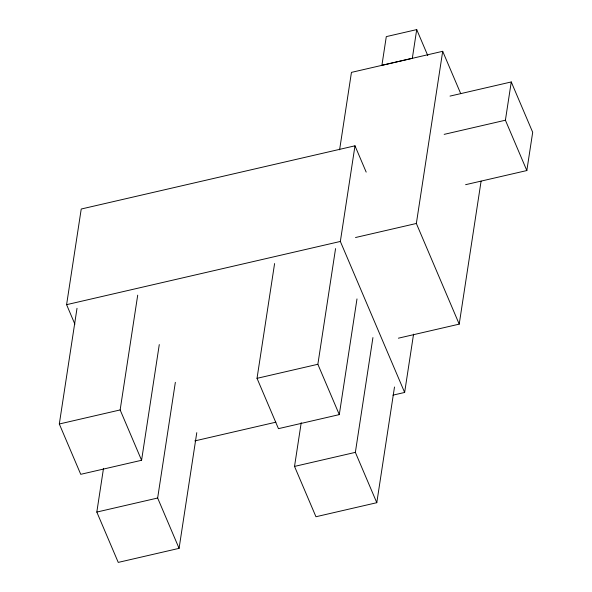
<?xml version="1.0" encoding="UTF-8"?>
<svg xmlns="http://www.w3.org/2000/svg" width="592" height="592" viewBox="0 0 592 592"><rect width="100%" height="100%" fill="white"/><g stroke="black" fill="none" stroke-linecap="round" stroke-linejoin="round"><path stroke-width="0.89" d="M74.895 324.187L66.593 304.673L81.23 209.02L354.985 145.81L366.182 172.102M159.278 344.581L141.577 460.273L80.741 474.318L59.311 423.99L77.012 308.299M196.781 432.663L179.08 548.355L118.245 562.4L96.814 512.065L103.504 468.346M141.577 460.273L120.146 409.938L137.707 295.156M179.08 548.355L157.65 498.02L175.35 382.328M356.991 298.923L339.29 414.615L278.455 428.66L257.024 378.332L274.592 263.551M339.601 149.806L351.448 72.379L442.698 51.304L460.709 93.603M394.494 387.005L376.793 502.697L315.958 516.742L294.527 466.415L301.217 422.688M339.29 414.615L317.86 364.28L335.56 248.596M392.933 395.153L404.639 392.452L340.348 241.455L354.985 145.81M416.716 29.6L412.321 58.297L381.907 65.32L386.295 36.623L416.716 29.6L427.787 55.604M376.793 502.697L355.363 452.362L372.93 337.588M398.379 338.187L459.214 324.135L416.354 223.473L442.698 51.304M404.639 392.452L413.564 334.154M459.214 324.135L481.096 181.122M465.601 184.689L526.836 170.548L505.405 120.22L511.259 81.955L450.024 96.096M526.836 170.548L532.689 132.29L511.259 81.955M444.17 134.362L505.405 120.22M355.518 237.518L416.354 223.473M66.593 304.673L340.348 241.455M59.311 423.99L120.146 409.938M257.024 378.332L317.86 364.28M194.82 440.907L275.865 422.192M96.814 512.065L157.65 498.02M294.527 466.415L355.363 452.362"/></g></svg>
